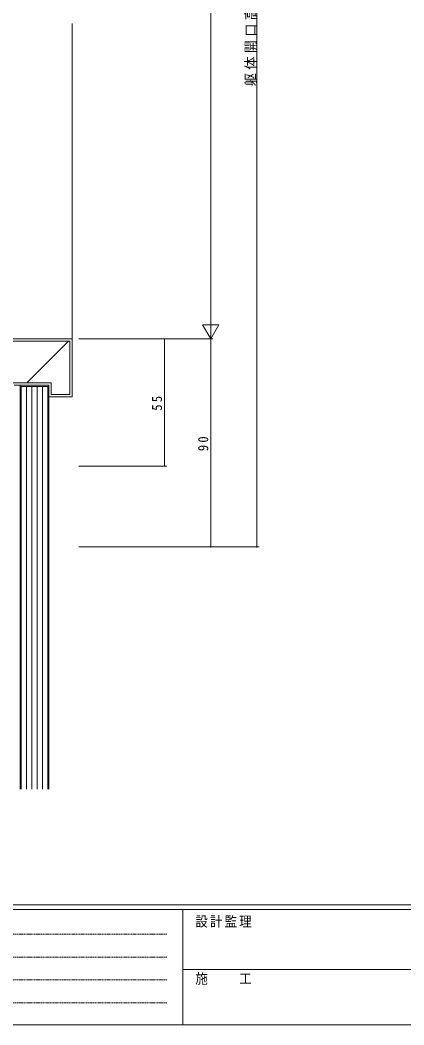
# Model space of a CAD drawing. Units: millimetres, scale not verified. Extents: x -567 to 567, y -403 to 403.
# Drawn here: x -265.2 to -99.1, y -403 to 31.8 of the extents above; entities that cross this region are included whole.
import ezdxf

# ---------------------------------------------------------------- set-up
doc = ezdxf.new("R2010")
doc.units = ezdxf.units.MM
doc.header["$LTSCALE"] = 2
doc.linetypes.add('USER1', pattern=[0.375, 0.25, -0.125])
for name, color, linetype, lineweight in [('0-1_YKK_ZWAK', 7, 'Continuous', 18), ('0-5_YSS_K', 3, 'Continuous', 18), ('0-7_YKK_D', 6, 'Continuous', 18)]:
    doc.layers.add(name, color=color, linetype=linetype, lineweight=lineweight)
doc.styles.add('ＭＳ ゴシック', font='')
doc.styles.get('ＭＳ ゴシック').set_extended_font_data('MS Gothic')

msp = doc.modelspace()

# ---------------------------------------------------------------- linework, layer by layer
at = {"layer": '0-1_YKK_ZWAK'}
for p, q in [((537.274, -350.982), (-562.726, -350.982)), ((483.274, -352.982), (-562.726, -352.982)), ((-194.726, -352.982), (-194.726, -402.982)), ((-194.726, -378.981), (-10.726, -378.981)), ((-562.726, -402.982), (483.274, -402.982))]:
    msp.add_line(p, q, dxfattribs=at)
at = {"layer": '0-1_YKK_ZWAK', "linetype": 'USER1'}
for p, q in [((-556.157, -363.714), (-201.596, -363.714)), ((-556.157, -373.612), (-201.596, -373.612)), ((-556.157, -383.51), (-201.596, -383.51)), ((-556.157, -393.408), (-201.596, -393.408))]:
    msp.add_line(p, q, dxfattribs=at)
at = {"layer": '0-5_YSS_K'}
for p, q in [((-242.728, 30.334), (-242.728, -106.167)), ((-312.728, -106.166), (-242.728, -106.166)), ((-243.728, -107.166), (-311.728, -107.166)), ((-262.297, -125.166), (-244.296, -107.166)), ((-243.728, -130.166), (-243.728, -107.166)), ((-242.728, -106.166), (-242.728, -131.166)), ((-251.728, -125.166), (-251.728, -130.166)), ((-252.728, -126.166), (-267.728, -126.166)), ((-265.228, -126.166), (-265.229, -300.982)), ((-252.728, -126.166), (-265.228, -126.166)), ((-264.728, -126.666), (-264.729, -300.982)), ((-253.228, -126.666), (-264.728, -126.666)), ((-262.428, -126.666), (-262.429, -300.982)), ((-260.128, -126.666), (-260.129, -300.982)), ((-257.828, -126.666), (-257.829, -300.982)), ((-255.528, -126.666), (-255.529, -300.982)), ((-253.229, -300.982), (-253.228, -126.666)), ((-252.729, -300.982), (-252.728, -126.166)), ((-252.728, -126.166), (-252.728, -131.166)), ((-251.728, -130.166), (-243.728, -130.166)), ((-252.728, -131.166), (-242.728, -131.166)), ((-264.728, -260.435), (-264.728, -224.19))]:
    msp.add_line(p, q, dxfattribs=at)
msp.add_lwpolyline([(-251.728, -125.166), (-268.728, -125.166), (-268.728, -130.166)], dxfattribs=at)
at = {"layer": '0-7_YKK_D'}
for p, q in [((-162.728, -196.169), (-162.73, 253.836)), ((-182.728, 186.834), (-182.728, -99.166)), ((-182.728, -106.166), (-182.728, -94.042)), ((-179.228, -100.104), (-186.228, -100.104)), ((-182.728, -106.166), (-186.228, -100.104)), ((-182.728, -106.166), (-179.228, -100.104)), ((-239.728, -106.166), (-181.728, -106.167)), ((-239.728, -106.166), (-181.728, -106.166)), ((-239.728, -106.166), (-201.728, -106.166)), ((-202.728, -106.166), (-202.728, -161.166)), ((-182.728, -106.167), (-182.728, -196.17)), ((-239.728, -161.166), (-201.728, -161.166)), ((-239.728, -196.169), (-161.728, -196.169)), ((-239.728, -196.17), (-181.728, -196.17))]:
    msp.add_line(p, q, dxfattribs=at)
for centre, start, end in [((-202.728, -161.166), 90, 270), ((-202.728, -161.166), 270, 90), ((-182.728, -196.17), 89.99973, 269.99973), ((-182.728, -196.17), 269.99973, 89.99973), ((-162.728, -196.169), 90.00027, 270.00027), ((-162.728, -196.169), 270.00027, 90.00027)]:
    msp.add_arc(centre, 0.106, start, end, dxfattribs=at)

# ---------------------------------------------------------------- texts
at = {"layer": '0-1_YKK_ZWAK', "char_height": 4.399, "attachment_point": 7, "style": 'ＭＳ ゴシック'}
for s, insert in [('\\T1.17;\\W0.9;設計監理', (-189.341, -360.886)), ('\\T1.17;\\W0.9;施\u3000\u3000工', (-189.341, -385.631))]:
    msp.add_mtext(s, dxfattribs=dict(at, insert=insert))
at = {"layer": '0-7_YKK_D', "color": 7, "char_height": 4.399, "attachment_point": 7, "rotation": 90, "style": 'ＭＳ ゴシック'}
for s, insert in [('\\T1.25;\\W0.95;躯体開口高=H+150', (-162.729, 3.233)), ('\\T1.37;\\W0.9;55', (-203.728, -137.186)), ('\\T1.37;\\W0.9;90', (-183.728, -154.688))]:
    msp.add_mtext(s, dxfattribs=dict(at, insert=insert))

doc.saveas('drawing.dxf')
